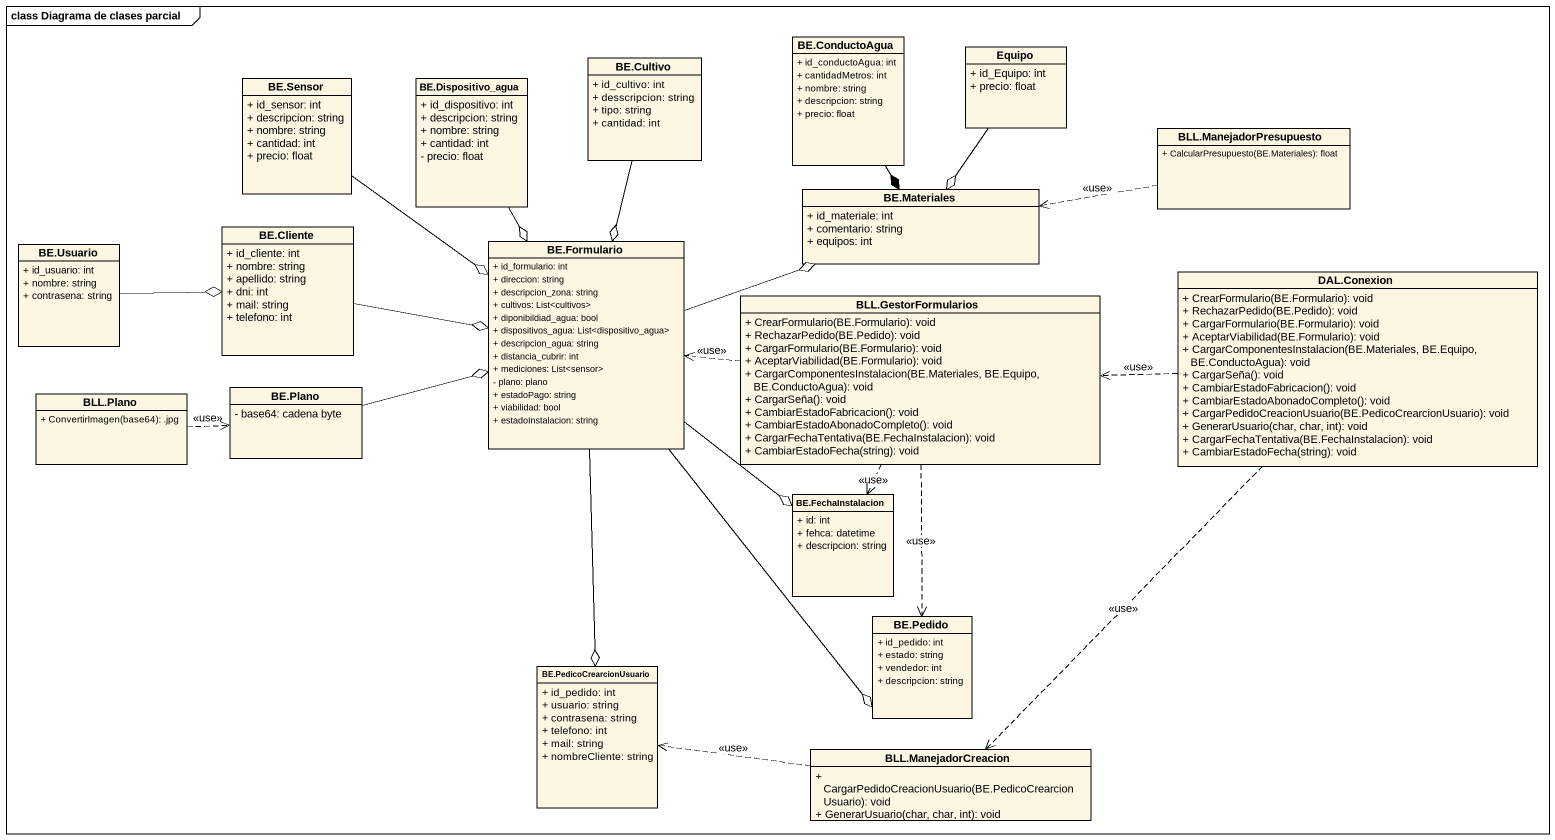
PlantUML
@startuml
mainframe class Diagrama de clases parcial
hide circle
hide empty members
skinparam classAttributeIconSize 0
class "BE.ConductoAgua" as BE_ConductoAgua {
  + id_conductoAgua: int
  + cantidadMetros: int
  + nombre: string
  + descripcion: string
  + precio: float
}
class Equipo {
  + id_Equipo: int
  + precio: float
}
class "BE.Sensor" as BE_Sensor {
  + id_sensor: int
  + descripcion: string
  + nombre: string
  + cantidad: int
  + precio: float
}
class "BE.Dispositivo_agua" as BE_Dispositivo_agua {
  + id_dispositivo: int
  + descripcion: string
  + nombre: string
  + cantidad: int
  - precio: float
}
class "BE.Cultivo" as BE_Cultivo {
  + id_cultivo: int
  + desscripcion: string
  + tipo: string
  + cantidad: int
}
class "BLL.ManejadorPresupuesto" as BLL_ManejadorPresupuesto {
  + CalcularPresupuesto(BE.Materiales): float
}
class "BE.Cliente" as BE_Cliente {
  + id_cliente: int
  + nombre: string
  + apellido: string
  + dni: int
  + mail: string
  + telefono: int
}
class "BE.Materiales" as BE_Materiales {
  + id_materiale: int
  + comentario: string
  + equipos: int
}
class "BE.Usuario" as BE_Usuario {
  + id_usuario: int
  + nombre: string
  + contrasena: string
}
class "BE.Formulario" as BE_Formulario {
  + id_formulario: int
  + direccion: string
  + descripcion_zona: string
  + cultivos: List<cultivos>
  + diponibildiad_agua: bool
  + dispositivos_agua: List<dispositivo_agua>
  + descripcion_agua: string
  + distancia_cubrir: int
  + mediciones: List<sensor>
  - plano: plano
  + estadoPago: string
  + viabilidad: bool
  + estadoInstalacion: string
}
class "DAL.Conexion" as DAL_Conexion {
  + CrearFormulario(BE.Formulario): void
  + RechazarPedido(BE.Pedido): void
  + CargarFormulario(BE.Formulario): void
  + AceptarViabilidad(BE.Formulario): void
  + CargarComponentesInstalacion(BE.Materiales, BE.Equipo, BE.ConductoAgua): void
  + CargarSeña(): void
  + CambiarEstadoFabricacion(): void
  + CambiarEstadoAbonadoCompleto(): void
  + CargarPedidoCreacionUsuario(BE.PedicoCrearcionUsuario): void
  + GenerarUsuario(char, char, int): void
  + CargarFechaTentativa(BE.FechaInstalacion): void
  + CambiarEstadoFecha(string): void
}
class "BLL.GestorFormularios" as BLL_GestorFormularios {
  + CrearFormulario(BE.Formulario): void
  + RechazarPedido(BE.Pedido): void
  + CargarFormulario(BE.Formulario): void
  + AceptarViabilidad(BE.Formulario): void
  + CargarComponentesInstalacion(BE.Materiales, BE.Equipo, BE.ConductoAgua): void
  + CargarSeña(): void
  + CambiarEstadoFabricacion(): void
  + CambiarEstadoAbonadoCompleto(): void
  + CargarFechaTentativa(BE.FechaInstalacion): void
  + CambiarEstadoFecha(string): void
}
class "BLL.Plano" as BLL_Plano {
  + ConvertirImagen(base64): .jpg
}
class "BE.Plano" as BE_Plano {
  - base64: cadena byte
}
class "BE.FechaInstalacion" as BE_FechaInstalacion {
  + id: int
  + fehca: datetime
  + descripcion: string
}
class "BE.Pedido" as BE_Pedido {
  + id_pedido: int
  + estado: string
  + vendedor: int
  + descripcion: string
}
class "BE.PedicoCrearcionUsuario" as BE_PedicoCrearcionUsuario {
  + id_pedido: int
  + usuario: string
  + contrasena: string
  + telefono: int
  + mail: string
  + nombreCliente: string
}
class "BLL.ManejadorCreacion" as BLL_ManejadorCreacion {
  + CargarPedidoCreacionUsuario(BE.PedicoCrearcionUsuario): void
  + GenerarUsuario(char, char, int): void
}
BE_ConductoAgua --* BE_Materiales
Equipo --o BE_Materiales
BE_Sensor --o BE_Formulario
BE_Dispositivo_agua --o BE_Formulario
BE_Cultivo --o BE_Formulario
BLL_ManejadorPresupuesto .left.> BE_Materiales : <<use>>
BE_Cliente -right-o BE_Formulario
BE_Usuario -right-o BE_Cliente
BE_Formulario -right-o BE_Materiales
BE_Formulario --o BE_FechaInstalacion
BE_Formulario --o BE_Pedido
BE_Formulario --o BE_PedicoCrearcionUsuario
DAL_Conexion .left.> BLL_GestorFormularios : <<use>>
DAL_Conexion ..> BLL_ManejadorCreacion : <<use>>
BLL_GestorFormularios .left.> BE_Formulario : <<use>>
BLL_GestorFormularios ..> BE_FechaInstalacion : <<use>>
BLL_GestorFormularios ..> BE_Pedido : <<use>>
BLL_Plano .right.> BE_Plano : <<use>>
BE_Plano -right-o BE_Formulario
BLL_ManejadorCreacion .left.> BE_PedicoCrearcionUsuario : <<use>>
@enduml
